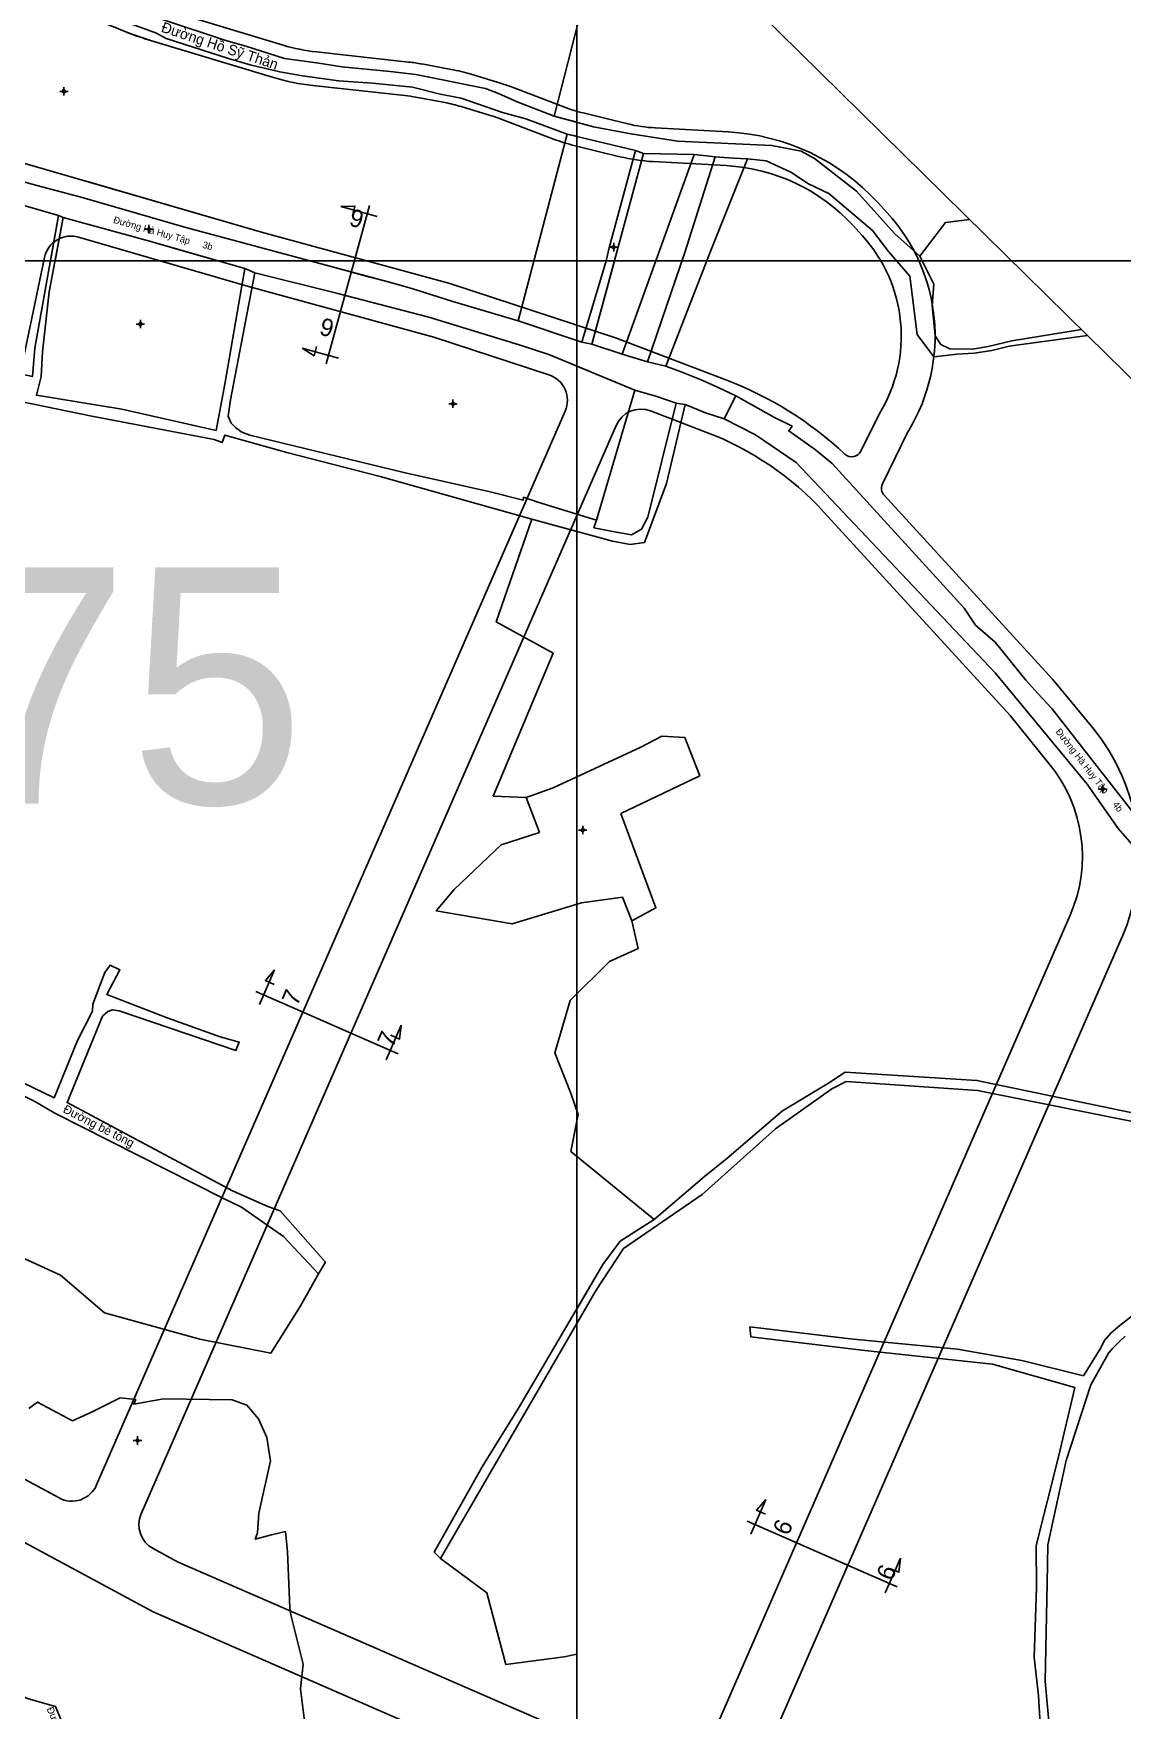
# Model space of a CAD drawing. Extents: x 547408 to 554234, y 1833375 to 1843904.
# Drawn here: x 552339.2 to 552661.5, y 1839070.9 to 1839567.3 of the extents above; entities that cross this region are included whole.
import ezdxf

# ---------------------------------------------------------------- set-up
doc = ezdxf.new("R2010")
doc.units = 0
for name, color, linetype in [('Level 1', 7, 'Continuous'), ('Level 10', 7, 'Continuous'), ('Level 11', 7, 'Continuous'), ('Level 2', 7, 'Continuous'), ('Level 27', 7, 'Continuous'), ('Level 30', 7, 'Continuous'), ('Level 4', 7, 'Continuous'), ('Level 5', 7, 'Continuous'), ('Level 52', 7, 'Continuous'), ('Level 62', 7, 'Continuous')]:
    doc.layers.add(name, color=color, linetype=linetype)

msp = doc.modelspace()

# ---------------------------------------------------------------- linework, layer by layer
at = {"layer": 'Level 1'}
for points in [[(552430.18, 1839516.03), (552434.34, 1839516.16), (552433.59, 1839513.42)], [(552440.92, 1839513.1), (552430.18, 1839516.03)], [(552438.66, 1839516.34), (552435.99, 1839506.58)], [(552428.55, 1839479.3), (552435.99, 1839506.58)], [(552425.88, 1839469.53), (552428.55, 1839479.3)], [(552418.73, 1839474.1), (552422.25, 1839471.88), (552423, 1839474.62)], [(552429.48, 1839471.17), (552418.73, 1839474.1)], [(552406.13, 1839279.87), (552410.58, 1839290.08)], [(552410.58, 1839290.08), (552407.87, 1839286.92), (552410.47, 1839285.78)], [(552405.02, 1839283.67), (552414.3, 1839279.62)], [(552414.3, 1839279.62), (552437.83, 1839269.35)], [(552443.58, 1839263.53), (552448.03, 1839273.74)], [(552448.03, 1839273.74), (552447.55, 1839269.61), (552444.95, 1839270.74)], [(552447.11, 1839265.3), (552437.83, 1839269.35)], [(552551.5, 1839123.14), (552555.96, 1839133.35)], [(552555.96, 1839133.35), (552553.25, 1839130.18), (552555.85, 1839129.05)], [(552550.4, 1839126.94), (552559.67, 1839122.89)], [(552559.67, 1839122.89), (552585.59, 1839111.57)], [(552591.33, 1839105.75), (552595.79, 1839115.96)], [(552595.79, 1839115.96), (552595.31, 1839111.82), (552592.71, 1839112.96)], [(552594.87, 1839107.52), (552585.59, 1839111.57)]]:
    msp.add_lwpolyline(points, dxfattribs=at)
at = {"layer": 'Level 10'}
for p, q in [((552504.47, 1839475.35), (552519.72, 1839531.76)), ((552517.44, 1839532.68), (552519.72, 1839531.76)), ((552346.63, 1839513.37), (552348, 1839512.76)), ((552401.8, 1839497.71), (552404.68, 1839496.45)), ((552651.19, 1839477.87), (552790.42, 1839340.73)), ((552501.46, 1839475.87), (552504.47, 1839475.35)), ((552529.45, 1839457.84), (552532.08, 1839457.47)), ((552543.62, 1839453.18), (552547.07, 1839459.99))]:
    msp.add_line(p, q, dxfattribs=at)
for points in [[(552236.51, 1839855.94), (552237.83, 1839855.41), (552261.53, 1839848.66), (552266.55, 1839857.66), (552274.58, 1839854.04), (552279.67, 1839850.45), (552281.97, 1839848.51), (552285.31, 1839846.33), (552291.22, 1839844.02), (552292.1, 1839840.96), (552291.74, 1839835.14), (552285.84, 1839823.88), (552279.26, 1839815.69), (552307.23, 1839806.72), (552323.13, 1839804.01), (552523.45, 1839603.69), (552651.19, 1839477.87)], [(552332.47, 1839591.53), (552337.47, 1839586.41), (552342.42, 1839582.33), (552347.34, 1839578.6), (552347.35, 1839578.64), (552358.09, 1839573.62), (552370.75, 1839569.16), (552375.63, 1839567.37), (552378.52, 1839565.83), (552396.9, 1839559.89), (552403.33, 1839558.03), (552412.09, 1839555.88), (552418.82, 1839554.7), (552429.5, 1839553.29), (552439.59, 1839552.55), (552451.38, 1839551.36), (552459.58, 1839549.31), (552465.8, 1839548.14), (552478.01, 1839543.92), (552484.96, 1839541.98), (552497.18, 1839537.51), (552517.44, 1839532.68)], [(552377.43, 1839571.43), (552396.12, 1839565.24), (552402.1, 1839563.48), (552413.47, 1839559.91), (552423.68, 1839558.45), (552430.46, 1839557.39), (552444.76, 1839556.01), (552452.37, 1839555.09), (552472.99, 1839550.96), (552476.86, 1839549.55), (552482.38, 1839547.05), (552493.31, 1839542.81), (552504.97, 1839539.62), (552516.02, 1839537.53), (552529.81, 1839535.37), (552557.77, 1839534.07), (552566.46, 1839532.4), (552570.37, 1839530.3), (552582.76, 1839520.61), (552594.05, 1839508.03), (552601.57, 1839501.32), (552605.68, 1839493.11), (552605.23, 1839486.64), (552606.1, 1839477.75), (552607.76, 1839475.18), (552610.42, 1839473.97), (552617.16, 1839473.83), (552621.8, 1839474.66), (552628.79, 1839476.29), (552649.4, 1839479.63)], [(552222.83, 1839546.24), (552223.76, 1839546.5), (552244.04, 1839542.01), (552263.52, 1839538.51), (552288.38, 1839531.24), (552288.09, 1839529.89), (552293.64, 1839528.32), (552323.6, 1839519.46), (552328.01, 1839518.73), (552332.34, 1839517.52), (552346.63, 1839513.37)], [(552240.03, 1839549.87), (552264.73, 1839544.16), (552291.3, 1839536.44), (552297.63, 1839535.15), (552301.63, 1839533.79), (552312, 1839530.84), (552318.06, 1839528.84), (552324.19, 1839526.96), (552329.89, 1839525.14), (552341.7, 1839521.86), (552347.69, 1839520.35), (552353.64, 1839518.75), (552363.22, 1839515.94), (552384.32, 1839509.89), (552444.16, 1839493.72), (552451.17, 1839491.76), (552463.31, 1839487.9), (552482.71, 1839482.23), (552501.46, 1839475.87)], [(552501.46, 1839475.87), (552508.69, 1839500), (552509.62, 1839503.8), (552517.44, 1839532.68)], [(552519.72, 1839531.76), (552534.72, 1839531.42), (552541.02, 1839530.74), (552546.43, 1839530.33), (552550.54, 1839530.12), (552556.02, 1839529.59), (552563.33, 1839526.22), (552568.58, 1839522.81), (552574.61, 1839519.91), (552587.57, 1839508.94), (552592.27, 1839502.7), (552598.63, 1839495.45), (552600.78, 1839478.17), (552605.71, 1839471.61), (552612.63, 1839472.37), (552617.64, 1839472.62), (552622.84, 1839473.46), (552627.96, 1839474.7), (552651.19, 1839477.87)], [(552203.52, 1839492.97), (552221.99, 1839488.73), (552249.45, 1839478.24), (552266.72, 1839468.35), (552272.3, 1839479.7), (552309.04, 1839472.04), (552321.55, 1839469.36), (552338.97, 1839465.77), (552339.62, 1839474.14), (552346.63, 1839513.37)], [(552348, 1839512.76), (552343.89, 1839490.8), (552341.84, 1839473.01), (552341.51, 1839465.75), (552340.08, 1839460.17), (552365.35, 1839456.08), (552393.28, 1839449.79), (552395.83, 1839463.46), (552401.8, 1839497.71)], [(552348, 1839512.76), (552373.92, 1839505.7), (552401.8, 1839497.71)], [(552404.68, 1839496.45), (552397.48, 1839458.84), (552396.84, 1839453.99), (552397.74, 1839451.95), (552399.07, 1839450.57), (552400.89, 1839449.27), (552403.25, 1839448.4), (552448.82, 1839437.31), (552474.39, 1839431.58), (552484.13, 1839429.12), (552484.28, 1839429.98), (552488.46, 1839428.51), (552505.83, 1839423.24), (552505.1, 1839420.98), (552510.66, 1839419.88), (552516.17, 1839418.89), (552519.12, 1839420.56), (552521, 1839424.09), (552529.45, 1839457.84)], [(552404.68, 1839496.45), (552429.29, 1839490.31), (552456.2, 1839483.26), (552482.94, 1839475.14), (552491.75, 1839472.24), (552517.24, 1839461.73), (552523.73, 1839459.87), (552529.45, 1839457.84)], [(552202.83, 1839489.25), (552220.34, 1839485.67), (552233.49, 1839480.89), (552251.6, 1839472.39), (552256.99, 1839469.58), (552269.93, 1839463.09), (552274.42, 1839475.15), (552303.75, 1839469.07), (552308.23, 1839468.56), (552332.53, 1839464.1), (552335.17, 1839462.84), (552335.39, 1839458.35), (552356.5, 1839453.96), (552392.71, 1839447.07), (552395.08, 1839446.16), (552395.86, 1839448.39), (552414.17, 1839443.25), (552441.86, 1839436.1), (552486.73, 1839423.53), (552510.63, 1839416.98), (552515.84, 1839416.06), (552520.01, 1839416.61), (552526.52, 1839434.05), (552532.08, 1839457.47)], [(552504.47, 1839475.35), (552513.47, 1839472.37), (552520.95, 1839470.05), (552526.39, 1839468.84), (552531.44, 1839466.92), (552536.87, 1839464.71), (552541.9, 1839462.47), (552547.07, 1839459.99)], [(552532.08, 1839457.47), (552538.12, 1839454.98), (552543.62, 1839453.18)], [(552547.07, 1839459.99), (552558.51, 1839453.65), (552563.73, 1839451.03), (552562.77, 1839449.62), (552570.66, 1839444), (552575.63, 1839440), (552614.63, 1839397.21), (552618.07, 1839392.19), (552623.8, 1839387.1), (552632.95, 1839375.87), (552636.43, 1839371.92), (552640.66, 1839367.51), (552665.67, 1839335.38)], [(552766.62, 1839232.66), (552766.78, 1839235.61), (552764.02, 1839239.9), (552755.39, 1839250.95), (552749.35, 1839258.15), (552731.01, 1839275.68), (552731.01, 1839275.69), (552730.97, 1839275.72), (552729.9, 1839279.37), (552721.68, 1839286.8), (552715.85, 1839291.23), (552703.29, 1839299.5), (552694.37, 1839303.78), (552685.72, 1839307.71), (552681.55, 1839309.91), (552674.76, 1839315.38), (552660.21, 1839332), (552651.1, 1839345.12), (552623.84, 1839378), (552564.9, 1839440.24), (552552.92, 1839448.45), (552543.62, 1839453.18)], [(552536.42, 1839347.55), (552513.1, 1839336.35), (552523.44, 1839308.47), (552516.33, 1839304.67), (552513.54, 1839311.61), (552501.44, 1839309.92), (552480.9, 1839303.75), (552458.44, 1839307.54), (552463.72, 1839313.94), (552477.67, 1839327.13), (552488.93, 1839330.8), (552485.03, 1839341.18), (552493.06, 1839344.03), (552518.97, 1839356.07), (552525.23, 1839359.26), (552531.98, 1839358.85), (552536.42, 1839347.55)], [(552249.33, 1839262.35), (552263.08, 1839289.17), (552264.28, 1839290.28), (552265.44, 1839290.36), (552280.44, 1839282.31), (552288.43, 1839278.24), (552300.47, 1839270.61), (552315.31, 1839263.58), (552322.78, 1839258.93), (552329.32, 1839256.32), (552339.85, 1839251.08), (552345.29, 1839247.77), (552395.01, 1839222.69), (552400.78, 1839219.88), (552413.22, 1839211.2), (552423.59, 1839200.17)], [(552423.59, 1839200.17), (552425.64, 1839203.62), (552412.19, 1839218.84), (552408.56, 1839220.03), (552398.1, 1839224.68), (552349.16, 1839250.83), (552359.6, 1839276.39), (552361.18, 1839277.8), (552362.62, 1839278.32), (552364.54, 1839277.98), (552399.13, 1839266.25), (552400.12, 1839268.68), (552394.42, 1839270.28), (552378.82, 1839275.91), (552360.97, 1839282.8), (552364.81, 1839290.11), (552361.86, 1839291.55), (552360.32, 1839289.32), (552356.82, 1839279.95), (552356.71, 1839277.88), (552352.25, 1839269.21), (552345.29, 1839252.25), (552336.12, 1839256.7)], [(552665.9, 1839247.49), (552618.45, 1839257.4), (552579.45, 1839259.81), (552574.54, 1839256.62), (552560.92, 1839248.38), (552544.42, 1839234.3), (552537.78, 1839228.95), (552522.89, 1839216.26), (552512.88, 1839209.82), (552507.76, 1839202.88), (552482.72, 1839160.38), (552472.02, 1839143.07), (552457.84, 1839117.81), (552459.63, 1839115.9), (552505.76, 1839195.36), (552513.87, 1839207.66), (552537.17, 1839223.59), (552558.85, 1839243.07), (552575.51, 1839254.94), (552579.77, 1839257.08), (552618.6, 1839254.41), (552702.45, 1839237.64)], [(552327.1, 1839208.93), (552347.21, 1839199.74), (552360.28, 1839188.63), (552388.49, 1839180.83), (552409.44, 1839176.66), (552418.11, 1839190.48), (552423.59, 1839200.17)], [(552666.71, 1839189.55), (552660.27, 1839184.49), (552658.06, 1839182.6), (552656.13, 1839180.27), (552655.08, 1839178.24), (552649.95, 1839169.99), (552631.74, 1839174.46), (552612.7, 1839177.83), (552580.93, 1839180.89)], [(552580.93, 1839180.89), (552551.27, 1839184.44), (552551.53, 1839181.51), (552585.26, 1839177.44), (552623.03, 1839173.42), (552647.47, 1839166.5), (552642.66, 1839146.42), (552635.95, 1839119.7), (552636.12, 1839107.23), (552635.42, 1839086.72), (552636.62, 1839075.2), (552637.66, 1839058.34)], [(552640.71, 1839056.68), (552638.66, 1839079.55), (552639.26, 1839108.56), (552639.4, 1839119.93), (552644.83, 1839144.93), (552652.13, 1839167.27), (552657.42, 1839176.68), (552658.55, 1839178.03), (552660.59, 1839179.98), (552662.29, 1839181.73)], [(552419.65, 1839066.22), (552418.29, 1839077.27), (552419.05, 1839084.63), (552415.35, 1839099.26), (552415.1, 1839101.33), (552414.41, 1839117.99), (552413.82, 1839123.88), (552409.68, 1839122.93), (552404.84, 1839121.59), (552405.55, 1839123.53), (552405.87, 1839129.35), (552409.39, 1839144.79), (552408.31, 1839151.72), (552405.77, 1839157.24), (552402.39, 1839161.32), (552398.04, 1839162.87), (552377.69, 1839163.13), (552368.89, 1839161.56), (552369.49, 1839162.95), (552364.83, 1839163.45), (552356.18, 1839159.1), (552350.81, 1839156.66), (552340.42, 1839162.18), (552337.79, 1839160.29)], [(552282.77, 1839070.31), (552289.77, 1839074.43), (552296.81, 1839079.79), (552300.37, 1839083.53), (552302.25, 1839085.41), (552313.89, 1839097.76), (552326.6, 1839084.93), (552330.97, 1839079.73), (552333.05, 1839077.73), (552335.24, 1839075.76), (552336.98, 1839074.69), (552337.75, 1839074.38), (552345.73, 1839072.12), (552350.17, 1839061.33)]]:
    msp.add_lwpolyline(points, dxfattribs=at)
at = {"layer": 'Level 11'}
for p, q in [((552348.23, 1839550.75), (552347.61, 1839550.13)), ((552348.23, 1839551.38), (552348.23, 1839550.75)), ((552348.85, 1839550.13), (552348.23, 1839550.75)), ((552347.61, 1839550.13), (552346.98, 1839550.13)), ((552347.61, 1839550.13), (552348.23, 1839549.51)), ((552348.23, 1839549.51), (552348.85, 1839550.13)), ((552348.23, 1839549.51), (552348.23, 1839548.88)), ((552349.48, 1839550.13), (552348.85, 1839550.13)), ((552372.73, 1839509.36), (552372.11, 1839509.36)), ((552373.36, 1839509.99), (552372.73, 1839509.36)), ((552372.73, 1839509.36), (552373.36, 1839508.73)), ((552373.36, 1839510.61), (552373.36, 1839509.99)), ((552373.99, 1839509.36), (552373.36, 1839509.99)), ((552373.36, 1839508.73), (552373.99, 1839509.36)), ((552373.36, 1839508.73), (552373.36, 1839508.11)), ((552374.61, 1839509.36), (552373.99, 1839509.36)), ((552510.32, 1839504.02), (552509.7, 1839504.02)), ((552510.95, 1839504.65), (552510.32, 1839504.02)), ((552510.32, 1839504.02), (552510.95, 1839503.39)), ((552510.95, 1839505.27), (552510.95, 1839504.65)), ((552511.57, 1839504.02), (552510.95, 1839504.65)), ((552510.95, 1839503.39), (552511.57, 1839504.02)), ((552510.95, 1839503.39), (552510.95, 1839502.77)), ((552512.2, 1839504.02), (552511.57, 1839504.02)), ((552370.23, 1839481.28), (552369.61, 1839481.28)), ((552370.86, 1839481.91), (552370.23, 1839481.28)), ((552370.23, 1839481.28), (552370.86, 1839480.65)), ((552370.86, 1839482.53), (552370.86, 1839481.91)), ((552371.49, 1839481.28), (552370.86, 1839481.91)), ((552370.86, 1839480.65), (552371.49, 1839481.28)), ((552372.11, 1839481.28), (552371.49, 1839481.28)), ((552370.86, 1839480.65), (552370.86, 1839480.03)), ((552462.75, 1839457.67), (552462.12, 1839457.67)), ((552463.37, 1839458.29), (552462.75, 1839457.67)), ((552462.75, 1839457.67), (552463.37, 1839457.05)), ((552463.37, 1839458.92), (552463.37, 1839458.29)), ((552463.99, 1839457.67), (552463.37, 1839458.29)), ((552463.37, 1839457.05), (552463.99, 1839457.67)), ((552463.37, 1839457.05), (552463.37, 1839456.42)), ((552464.62, 1839457.67), (552463.99, 1839457.67)), ((552655.07, 1839343.62), (552654.45, 1839343.62)), ((552655.7, 1839344.25), (552655.07, 1839343.62)), ((552655.07, 1839343.62), (552655.7, 1839342.99)), ((552655.7, 1839344.87), (552655.7, 1839344.25)), ((552656.32, 1839343.62), (552655.7, 1839344.25)), ((552655.7, 1839342.99), (552656.32, 1839343.62)), ((552655.7, 1839342.99), (552655.7, 1839342.37)), ((552656.95, 1839343.62), (552656.32, 1839343.62)), ((552501.78, 1839332.75), (552501.78, 1839332.13)), ((552501.15, 1839331.5), (552500.53, 1839331.5)), ((552501.78, 1839332.13), (552501.15, 1839331.5)), ((552501.15, 1839331.5), (552501.78, 1839330.87)), ((552502.41, 1839331.5), (552501.78, 1839332.13)), ((552501.78, 1839330.87), (552502.41, 1839331.5)), ((552501.78, 1839330.87), (552501.78, 1839330.25)), ((552503.03, 1839331.5), (552502.41, 1839331.5)), ((552369.37, 1839150.82), (552368.74, 1839150.82)), ((552369.99, 1839151.45), (552369.37, 1839150.82)), ((552369.37, 1839150.82), (552369.99, 1839150.19)), ((552369.99, 1839152.07), (552369.99, 1839151.45)), ((552370.61, 1839150.82), (552369.99, 1839151.45)), ((552369.99, 1839150.19), (552370.61, 1839150.82)), ((552369.99, 1839150.19), (552369.99, 1839149.57)), ((552371.24, 1839150.82), (552370.61, 1839150.82))]:
    msp.add_line(p, q, dxfattribs=at)
for centre in [(552348.23, 1839550.13), (552373.36, 1839509.36), (552510.95, 1839504.02), (552370.86, 1839481.28), (552463.37, 1839457.67), (552655.7, 1839343.62), (552501.78, 1839331.5), (552369.99, 1839150.82)]:
    msp.add_circle(centre, 0.15, dxfattribs=at)
at = {"layer": 'Level 2'}
msp.add_line((552373.92, 1839505.7), (552401.8, 1839497.71), dxfattribs=at)
for points in [[(552293.64, 1839528.32), (552323.6, 1839519.46), (552328.01, 1839518.73), (552332.34, 1839517.52), (552346.63, 1839513.37)], [(552347.69, 1839520.35), (552341.7, 1839521.86), (552329.89, 1839525.14)], [(552444.16, 1839493.72), (552384.32, 1839509.89), (552363.22, 1839515.94), (552353.64, 1839518.75), (552347.69, 1839520.35)], [(552346.63, 1839513.37), (552348, 1839512.76), (552373.92, 1839505.7)], [(552401.8, 1839497.71), (552404.68, 1839496.45), (552429.29, 1839490.31), (552456.2, 1839483.26), (552482.94, 1839475.14), (552491.75, 1839472.24), (552517.24, 1839461.73), (552523.73, 1839459.87), (552529.45, 1839457.84), (552532.08, 1839457.47), (552538.12, 1839454.98), (552543.62, 1839453.18), (552547.07, 1839459.99), (552541.9, 1839462.47), (552536.87, 1839464.71), (552531.44, 1839466.92), (552526.39, 1839468.84), (552520.95, 1839470.05), (552513.47, 1839472.37), (552504.47, 1839475.35), (552501.46, 1839475.87)], [(552501.46, 1839475.87), (552482.71, 1839482.23), (552463.31, 1839487.9), (552451.17, 1839491.76), (552444.16, 1839493.72)]]:
    msp.add_lwpolyline(points, dxfattribs=at)
at = {"layer": 'Level 27'}
for p, q in [((552563.73, 1839451.03), (552558.51, 1839453.65)), ((552562.77, 1839449.62), (552563.73, 1839451.03)), ((552570.66, 1839444), (552562.77, 1839449.62)), ((552575.63, 1839440), (552570.66, 1839444))]:
    msp.add_line(p, q, dxfattribs=at)
for points in [[(552558.51, 1839453.65), (552547.07, 1839459.99), (552543.62, 1839453.18), (552552.92, 1839448.45), (552564.9, 1839440.24), (552623.84, 1839378), (552651.1, 1839345.12), (552660.21, 1839332), (552674.76, 1839315.38)], [(552618.07, 1839392.19), (552614.63, 1839397.21), (552575.63, 1839440)], [(552665.67, 1839335.38), (552640.66, 1839367.51), (552636.43, 1839371.92), (552632.95, 1839375.87), (552623.8, 1839387.1), (552618.07, 1839392.19)]]:
    msp.add_lwpolyline(points, dxfattribs=at)
at = {"layer": 'Level 30'}
for points in [[(552413.13, 1839563.81), (552376.77, 1839574.76)], [(552413.13, 1839563.81), (552376.77, 1839574.76)], [(552373.86, 1839565.19), (552410.24, 1839554.24)], [(552410.24, 1839554.24), (552373.86, 1839565.19)], [(552450.23, 1839558.82), (552423, 1839561.8)], [(552450.23, 1839558.82), (552423, 1839561.8)], [(552462.81, 1839556.64), (552454.2, 1839558.24)], [(552462.81, 1839556.64), (552454.2, 1839558.24)], [(552421.92, 1839551.86), (552449.14, 1839548.88)], [(552449.14, 1839548.88), (552421.92, 1839551.86)], [(552477.75, 1839552.44), (552468.76, 1839555.19)], [(552477.75, 1839552.44), (552468.76, 1839555.19)], [(552496.67, 1839545.37), (552481.14, 1839551.28)], [(552496.67, 1839545.37), (552481.14, 1839551.28)], [(552452.37, 1839548.41), (552460.99, 1839546.81)], [(552460.99, 1839546.81), (552452.37, 1839548.41)], [(552288.61, 1839542.69), (552406.72, 1839508.45)], [(552465.84, 1839545.62), (552474.82, 1839542.88)], [(552474.82, 1839542.88), (552465.84, 1839545.62)], [(552477.59, 1839541.93), (552493.12, 1839536.03)], [(552493.12, 1839536.03), (552477.59, 1839541.93)], [(552515.15, 1839540.52), (552501.87, 1839543.76)], [(552515.15, 1839540.52), (552501.87, 1839543.76)], [(552544.81, 1839538.14), (552523.17, 1839539.33)], [(552544.81, 1839538.14), (552523.17, 1839539.33)], [(552499.5, 1839534.04), (552512.78, 1839530.8)], [(552512.78, 1839530.8), (552499.5, 1839534.04)], [(552522.62, 1839529.34), (552544.26, 1839528.16)], [(552544.26, 1839528.16), (552522.62, 1839529.34)], [(552406.66, 1839508.47), (552354.77, 1839523.51)], [(552591.87, 1839514.21), (552589.18, 1839517.15)], [(552591.87, 1839514.21), (552589.18, 1839517.15)], [(552352.54, 1839506.98), (552402.19, 1839492.59)], [(552462.48, 1839493.24), (552406.66, 1839508.47)], [(552581.8, 1839510.39), (552584.49, 1839507.46)], [(552584.49, 1839507.46), (552581.8, 1839510.39)], [(552320.4, 1839395.61), (552342.48, 1839500.94)], [(552402.19, 1839492.59), (552457.73, 1839477.43)], [(552511.72, 1839477.07), (552462.48, 1839493.24)], [(552457.73, 1839477.43), (552491.74, 1839466.26)], [(552544.12, 1839464.73), (552511.72, 1839477.07)], [(552496.57, 1839455.46), (552357.91, 1839137.66)], [(552521.84, 1839455.56), (552538.24, 1839449.31)], [(552589.47, 1839454.58), (552584.11, 1839443.65)], [(552511.66, 1839451.28), (552371.07, 1839129.07)], [(552590.49, 1839433.95), (552598.24, 1839449.76)], [(552590.49, 1839433.95), (552598.24, 1839449.76)], [(552640.77, 1839376.2), (552590.98, 1839430.61)], [(552573.27, 1839425.51), (552628.31, 1839365.37)], [(552652.62, 1839361.83), (552640.77, 1839376.2)], [(552628.31, 1839365.37), (552639.75, 1839351.22)], [(552646.04, 1839306.32), (552536.89, 1839056.05)], [(552661.33, 1839299.65), (552548.14, 1839040.37)], [(552346.78, 1839133.82), (552247.64, 1839187.23)], [(552374.59, 1839100.1), (552239.96, 1839172.63)], [(552381.82, 1839114.95), (552374.61, 1839118.83)], [(552381.82, 1839114.95), (552526.36, 1839051.91)], [(552374.59, 1839100.1), (552519.77, 1839036.79)]]:
    msp.add_lwpolyline(points, dxfattribs=at)
for centre, radius, start, end in [((552404.74, 1839665.55), 105, 234.3244, 252.8979), ((552404.74, 1839665.55), 105, 246.7304, 252.8979), ((552428.99, 1839616.48), 55, 253.2416, 263.7565), ((552428.99, 1839616.48), 55, 253.2416, 263.7565), ((552444.36, 1839505.14), 54, 79.5059, 83.7565), ((552444.36, 1839505.14), 54, 79.5059, 83.7565), ((552452.97, 1839503.55), 54, 72.9955, 79.5059), ((552452.97, 1839503.55), 54, 72.9955, 79.5059), ((552428.99, 1839616.48), 65, 253.2416, 263.7565), ((552428.99, 1839616.48), 65, 253.2416, 263.7565), ((552461.96, 1839500.8), 54, 69.1905, 72.9955), ((552461.96, 1839500.8), 54, 69.1905, 72.9955), ((552444.36, 1839505.14), 44, 79.5059, 83.7565), ((552444.36, 1839505.14), 44, 79.5059, 83.7565), ((552452.97, 1839503.55), 44, 72.9955, 79.5059), ((552452.97, 1839503.55), 44, 72.9955, 79.5059), ((552461.96, 1839500.8), 44, 69.1905, 72.9955), ((552461.96, 1839500.8), 44, 69.1905, 72.9955), ((552512.3, 1839586.5), 44, 249.1905, 256.2853), ((552512.3, 1839586.5), 44, 249.1905, 256.2853), ((552512.3, 1839586.5), 54, 249.1905, 256.2853), ((552512.3, 1839586.5), 54, 249.1905, 256.2853), ((552525.58, 1839583.26), 44, 256.2853, 266.8593), ((552525.58, 1839583.26), 44, 256.2853, 266.8593), ((552541.25, 1839473.24), 65, 42.4927, 86.8593), ((552541.25, 1839473.24), 65, 42.4927, 86.8593), ((552525.58, 1839583.26), 54, 256.2853, 266.8593), ((552525.58, 1839583.26), 54, 256.2853, 266.8593), ((552541.25, 1839473.24), 55, 42.4927, 86.8593), ((552541.25, 1839473.24), 55, 42.4927, 86.8593), ((552552.05, 1839477.73), 54, 328.8048, 42.4927), ((552552.05, 1839477.73), 54, 328.8048, 42.4927), ((552350.31, 1839499.3), 8, 73.8337, 168.158), ((552552.05, 1839477.73), 44, 328.2555, 42.4927), ((552552.05, 1839477.73), 44, 328.2555, 42.4927), ((552489.24, 1839458.66), 8, 336.4272, 71.817), ((552505.59, 1839363.57), 108.25, 47.0324, 69.1518), ((552518.99, 1839448.08), 8, 69.1518, 156.4272), ((552505.59, 1839363.57), 91.75, 42.4657, 69.1518), ((552581.42, 1839444.97), 3, 227.0324, 333.8955), ((552593.19, 1839432.63), 3, 153.8955, 222.4657), ((552606.34, 1839323.65), 60, 336.4158, 39.5175), ((552606.34, 1839323.65), 43.32, 336.4158, 39.5175), ((552350.58, 1839140.86), 8, 241.6872, 336.4272), ((552378.41, 1839125.87), 8, 156.4272, 241.6872)]:
    msp.add_arc(centre, radius, start, end, dxfattribs=at)
at = {"layer": 'Level 52'}
for p, q in [((552501.46, 1839574.75), (552493.31, 1839542.81)), ((552493.31, 1839542.81), (552501.46, 1839574.75)), ((552493.31, 1839542.81), (552500, 1839540.98)), ((552500, 1839540.98), (552493.31, 1839542.81)), ((552500, 1839540.98), (552500, 1839536.84)), ((552500, 1839536.84), (552500, 1839540.98)), ((552497.18, 1839537.51), (552482.71, 1839482.23)), ((552482.71, 1839482.23), (552497.18, 1839537.51)), ((552500, 1839536.84), (552497.18, 1839537.51)), ((552497.18, 1839537.51), (552500, 1839536.84)), ((552534.72, 1839531.42), (552513.47, 1839472.37)), ((552513.47, 1839472.37), (552534.72, 1839531.42)), ((552541.02, 1839530.74), (552534.72, 1839531.42)), ((552534.72, 1839531.42), (552541.02, 1839530.74)), ((552541.02, 1839530.74), (552531.98, 1839502.49)), ((552539.48, 1839502.55), (552550.54, 1839530.12)), ((552556.02, 1839529.59), (552550.54, 1839530.12)), ((552550.54, 1839530.12), (552556.02, 1839529.59)), ((552563.33, 1839526.22), (552556.02, 1839529.59)), ((552556.02, 1839529.59), (552563.33, 1839526.22)), ((552568.58, 1839522.81), (552563.33, 1839526.22)), ((552563.33, 1839526.22), (552568.58, 1839522.81)), ((552574.61, 1839519.91), (552568.58, 1839522.81)), ((552568.58, 1839522.81), (552574.61, 1839519.91)), ((552346.63, 1839513.37), (552332.34, 1839517.52)), ((552332.34, 1839517.52), (552346.63, 1839513.37)), ((552587.57, 1839508.94), (552574.61, 1839519.91)), ((552574.61, 1839519.91), (552587.57, 1839508.94)), ((552344.24, 1839500), (552346.63, 1839513.37)), ((552346.63, 1839513.37), (552344.24, 1839500)), ((552348, 1839512.76), (552345.61, 1839500)), ((552345.61, 1839500), (552348, 1839512.76)), ((552373.92, 1839505.7), (552348, 1839512.76)), ((552348, 1839512.76), (552373.92, 1839505.7)), ((552601.57, 1839501.32), (552609.14, 1839511.28)), ((552609.14, 1839511.28), (552616.28, 1839512.26)), ((552592.27, 1839502.7), (552587.57, 1839508.94)), ((552587.57, 1839508.94), (552592.27, 1839502.7)), ((552379.69, 1839504.05), (552373.92, 1839505.7)), ((552373.92, 1839505.7), (552379.69, 1839504.05)), ((552393.81, 1839500), (552379.69, 1839504.05)), ((552379.69, 1839504.05), (552393.81, 1839500)), ((552531.98, 1839502.49), (552520.95, 1839470.05)), ((552526.39, 1839468.84), (552539.48, 1839502.55)), ((552594.64, 1839500), (552592.27, 1839502.7)), ((552592.27, 1839502.7), (552594.64, 1839500)), ((552601.57, 1839501.32), (552602.23, 1839500)), ((552602.23, 1839500), (552601.57, 1839501.32)), ((552345.61, 1839500), (552344.24, 1839500)), ((552344.24, 1839500), (552345.61, 1839500)), ((552415.4, 1839500), (552393.81, 1839500)), ((552393.81, 1839500), (552415.4, 1839500)), ((552420.85, 1839500), (552415.4, 1839500)), ((552415.4, 1839500), (552420.85, 1839500)), ((552425.45, 1839498.76), (552420.85, 1839500)), ((552420.85, 1839500), (552425.45, 1839498.76)), ((552431.28, 1839497.19), (552425.45, 1839498.76)), ((552425.45, 1839498.76), (552431.28, 1839497.19)), ((552438.37, 1839495.28), (552431.28, 1839497.19)), ((552431.28, 1839497.19), (552438.37, 1839495.28)), ((552508.69, 1839500), (552501.46, 1839475.87)), ((552501.46, 1839475.87), (552508.69, 1839500)), ((552504.47, 1839475.35), (552511.13, 1839500)), ((552511.13, 1839500), (552504.47, 1839475.35)), ((552511.13, 1839500), (552508.69, 1839500)), ((552508.69, 1839500), (552511.13, 1839500)), ((552602.23, 1839500), (552594.64, 1839500)), ((552594.64, 1839500), (552602.23, 1839500)), ((552444.16, 1839493.72), (552438.37, 1839495.28)), ((552438.37, 1839495.28), (552444.16, 1839493.72)), ((552451.17, 1839491.76), (552444.16, 1839493.72)), ((552444.16, 1839493.72), (552451.17, 1839491.76)), ((552463.31, 1839487.9), (552451.17, 1839491.76)), ((552451.17, 1839491.76), (552463.31, 1839487.9)), ((552482.71, 1839482.23), (552463.31, 1839487.9)), ((552463.31, 1839487.9), (552482.71, 1839482.23)), ((552500, 1839476.36), (552482.71, 1839482.23)), ((552482.71, 1839482.23), (552500, 1839476.36)), ((552500, 1839474.97), (552500, 1839476.36)), ((552501.46, 1839475.87), (552500, 1839476.36)), ((552500, 1839476.36), (552500, 1839474.97)), ((552500, 1839476.36), (552501.46, 1839475.87)), ((552500, 1839468.84), (552500, 1839474.97)), ((552500, 1839474.97), (552500, 1839468.84)), ((552513.47, 1839472.37), (552504.47, 1839475.35)), ((552504.47, 1839475.35), (552513.47, 1839472.37)), ((552517.24, 1839461.73), (552500, 1839468.84)), ((552500, 1839468.84), (552517.24, 1839461.73)), ((552526.39, 1839468.84), (552520.95, 1839470.05)), ((552520.95, 1839470.05), (552526.39, 1839468.84)), ((552505.83, 1839423.24), (552517.24, 1839461.73)), ((552517.24, 1839461.73), (552505.83, 1839423.24)), ((552476.16, 1839393.09), (552486.73, 1839423.53)), ((552486.73, 1839423.53), (552500, 1839419.89)), ((552500, 1839419.89), (552486.73, 1839423.53)), ((552500, 1839419.89), (552500, 1839425.01)), ((552500, 1839425.01), (552505.83, 1839423.24)), ((552505.83, 1839423.24), (552500, 1839425.01)), ((552500, 1839425.01), (552500, 1839419.89)), ((552493.05, 1839383.82), (552476.16, 1839393.09)), ((552475.29, 1839341.52), (552493.05, 1839383.82)), ((552485.03, 1839341.18), (552475.29, 1839341.52)), ((552475.29, 1839341.52), (552485.03, 1839341.18)), ((552518.19, 1839296.42), (552516.33, 1839304.67)), ((552516.33, 1839304.67), (552518.19, 1839296.42)), ((552522.89, 1839216.26), (552498.23, 1839236.33)), ((552498.23, 1839236.33), (552522.89, 1839216.26)), ((552512.88, 1839209.82), (552522.89, 1839216.26)), ((552522.89, 1839216.26), (552512.88, 1839209.82)), ((552500, 1839185.44), (552500, 1839189.71)), ((552500, 1839189.71), (552500, 1839185.44)), ((552459.63, 1839115.9), (552500, 1839185.44)), ((552500, 1839185.44), (552459.63, 1839115.9)), ((552500, 1839055.64), (552500, 1839087.61)), ((552500, 1839087.61), (552500, 1839055.64))]:
    msp.add_line(p, q, dxfattribs=at)
for points in [[(552520.95, 1839470.05), (552531.98, 1839502.49), (552541.02, 1839530.74)], [(552550.54, 1839530.12), (552539.48, 1839502.55), (552526.39, 1839468.84)], [(552616.28, 1839512.26), (552609.14, 1839511.28), (552601.57, 1839501.32)], [(552486.73, 1839423.53), (552476.16, 1839393.09), (552493.05, 1839383.82), (552475.29, 1839341.52)], [(552458.44, 1839307.54), (552463.72, 1839313.94), (552477.67, 1839327.13), (552488.93, 1839330.8), (552485.03, 1839341.18)], [(552485.03, 1839341.18), (552488.93, 1839330.8), (552477.67, 1839327.13), (552463.72, 1839313.94), (552458.44, 1839307.54)], [(552516.33, 1839304.67), (552513.54, 1839311.61), (552501.44, 1839309.92), (552480.9, 1839303.75), (552458.44, 1839307.54)], [(552458.44, 1839307.54), (552480.9, 1839303.75), (552501.44, 1839309.92), (552513.54, 1839311.61), (552516.33, 1839304.67)], [(552498.23, 1839236.33), (552500.44, 1839247.29), (552498.39, 1839253.28), (552493.52, 1839265.52), (552498.03, 1839281.06), (552509.71, 1839292.61), (552518.19, 1839296.42)], [(552518.19, 1839296.42), (552509.71, 1839292.61), (552498.03, 1839281.06), (552493.52, 1839265.52), (552498.39, 1839253.28), (552500.44, 1839247.29), (552498.23, 1839236.33)], [(552500, 1839189.71), (552507.76, 1839202.88), (552512.88, 1839209.82)], [(552512.88, 1839209.82), (552507.76, 1839202.88), (552500, 1839189.71)], [(552473.38, 1839105.76), (552459.63, 1839115.9)], [(552459.63, 1839115.9), (552473.38, 1839105.76), (552479.03, 1839084.5)], [(552479.03, 1839084.5), (552473.38, 1839105.76)], [(552500, 1839087.61), (552496.24, 1839086.81), (552479.03, 1839084.5)], [(552479.03, 1839084.5), (552496.24, 1839086.81), (552500, 1839087.61)]]:
    msp.add_lwpolyline(points, dxfattribs=at)
at = {"layer": 'Level 62'}
for p, q in [((552500, 1837500), (552500, 1840500)), ((550500, 1839500), (553000, 1839500))]:
    msp.add_line(p, q, dxfattribs=at)

# ---------------------------------------------------------------- texts
at = {"layer": 'Level 1'}
for s, rotation, p in [('6', 164.7369, (552437.43, 1839514.52)), ('6', 164.7369, (552428.62, 1839482.25)), ('7', 66.4272, (552417.25, 1839279.19)), ('7', 66.4272, (552445.52, 1839266.85)), ('6', 66.4158, (552562.59, 1839122.39)), ('6', 66.4158, (552593.24, 1839109))]:
    msp.add_text(s, height=5.21, rotation=rotation, dxfattribs=at).set_placement(p)
at = {"layer": 'Level 4'}
for s, rotation, p in [('3b', 344.1323, (552389.05, 1839503.87)), ('4b', 307.7573, (552658.45, 1839339))]:
    msp.add_text(s, height=2, rotation=rotation, dxfattribs=at).set_placement(p)
at = {"layer": 'Level 5'}
for s, height, rotation, p in [('Đường Hồ Sỹ Thản', 3.0923, 341.6411, (552376.79, 1839567.83)), ('Đường Hà Huy Tập', 2, 344.1323, (552362.68, 1839511.26)), ('Đường Hà Huy Tập', 2, 307.7573, (552641.6, 1839360.59)), ('Đường bê tông', 2.5433, 332.7389, (552347.73, 1839248.06)), ('Đường bê tông', 2.1095, 293.5131, (552343.05, 1839071.4))]:
    msp.add_text(s, height=height, rotation=rotation, dxfattribs=at).set_placement(p)
at = {"layer": 'Level 62'}
msp.add_text('DC75', height=70, dxfattribs=at).set_placement((552180.25, 1839339.29))

doc.saveas('drawing.dxf')
